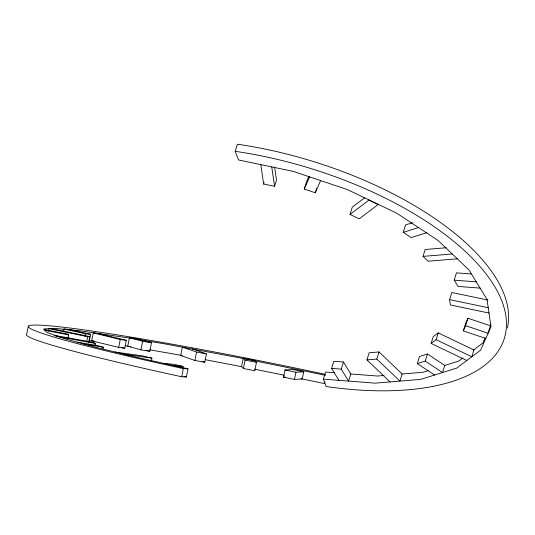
<?xml version="1.0" encoding="UTF-8"?>
<svg xmlns="http://www.w3.org/2000/svg" width="535" height="535" viewBox="0 0 535 535"><rect width="100%" height="100%" fill="white"/><g stroke="black" fill="none" stroke-linecap="round" stroke-linejoin="round"><path stroke-width="0.8" d="M28.375 325.848L26.75 334.014A234.129 11.569 11.3 0 0 181.719 376.76L186.361 376.981L187.986 368.822L137.91 357.594L95.966 347.369L64.996 338.822L47.113 332.549L43.549 328.978L54.53 328.343L64.019 329.246M44.539 329.975L44.619 329.573L67.858 334.114L68.647 334.903L68.025 338.02M45.335 330.764L44.619 329.573M48.551 331.111L49.039 328.664L87.66 336.722L89.8 336.595L88.663 342.32M63.531 331.693L64.066 328.998L69.343 329.5L90.656 334.275L89.131 341.925M84.925 336.067L85.379 333.773L90.656 334.275M86.683 341.624L87.66 336.722M93.297 332.91L91.719 340.828L118.69 347.409L124.742 348.258L126.32 340.34L99.349 333.76L93.297 332.91L120.261 339.491L126.32 340.34M95.263 345.021L95.571 343.457L91.846 342.153L54.403 335.365M103.048 348.887L103.375 347.248L96.507 345.356L77.127 342.173M118.69 347.409L120.261 339.491M129.45 337.638L127.745 346.198L140.926 349.837L149.787 351.294L151.492 342.734L138.311 339.096L129.45 337.638L142.631 341.276L151.492 342.734M138.237 339.498L138.311 339.096M140.926 349.837L142.631 341.276M151.418 360.597L151.907 358.149L142.798 355.922L115.145 352.043M180.71 355.501L182.388 347.088L196.572 352.063L206.43 353.856L204.758 362.262L194.9 360.476L180.71 355.501L182.355 355.795M182.736 368.04L183.057 366.408L173.735 364.322L163.623 363.359M181.719 376.76L183.345 368.595L187.986 368.822M194.9 360.476L196.572 352.063M241.552 366.662L243.231 358.249L254.6 360.476L256.452 362.329L254.78 370.742L243.405 368.515L241.552 366.662L205.152 359.674M243.405 368.515L245.083 360.108L243.231 358.249M283.563 377.135L284.995 369.959L292.785 369.511L303.713 371.798L302.282 378.974L294.491 379.422L283.563 377.135L285.122 377.048M294.491 379.422L295.922 372.246L303.713 371.798M324.899 381.997L324.571 383.628L301.071 378.72M334.582 372.741L325.561 372.046L323.347 379.168L375.242 383.147L420.704 379.382L456.643 368.14L480.611 350.171L490.969 326.718L487.01 299.366L469.014 269.981L438.198 240.569L396.669 213.131L347.248 189.537L293.307 171.401L238.53 159.952L235.186 151.325L237.4 144.209A234.129 104.84 17.3 0 1 507.367 328.049M274.629 167.107L276.495 180.041L274.555 186.294L263.621 184.013L264.109 182.448M320.625 180.583L315.249 192.754L304.254 189.056L306.528 181.719L308.882 176.396M315.249 192.754L316.62 188.353M378.312 204.37L359.226 218.842L350.024 214.448L352.304 207.112L364.763 197.776M350.024 214.448L369.11 199.976M338.929 380.358L331.593 368.374L333.8 361.259L343.463 362.001L350.806 373.985L348.593 381.101L341.256 369.117L343.463 362.001M426.462 232.812L411.161 237.6L403.243 232.364L405.563 224.901L412.445 222.747M390.042 381.923L366.95 359.881L369.163 352.766L379.041 351.95L402.126 373.985L422.917 372.266L428.321 370.574M402.126 373.985L399.919 381.101L376.827 359.065L379.041 351.95M457.305 258.8L428.074 261.22L423.018 256.392L425.164 249.491L446.277 247.745M434.594 375.035L417.287 363.599L419.5 356.484L427.465 353.989L444.772 365.425L458.856 361.018L462.849 358.029M417.287 363.599L425.251 361.112L427.465 353.989M431.123 343.45L433.236 336.649L438.232 332.91L473.943 349.957L471.83 356.751L436.119 339.705L431.123 343.45L466.841 360.496M480.122 288.118L458.04 286.419L454.208 280.166L456.489 272.837L471.208 273.967M436.119 339.705L438.232 332.91M488.99 313.042L450.376 304.97L449.601 299.633L451.814 292.505L488.02 300.075M444.772 365.425L442.565 372.547L425.251 361.112M463.31 330.884L465.631 323.421L467.924 318.225L490.408 325.782L488.087 333.245L465.604 325.688L463.31 330.884L485.787 338.448M465.604 325.688L467.924 318.225M304.254 189.056L309.625 176.884M485.091 337.926L482.824 343.055L473.502 350.044M490.301 326.129L490.936 324.678M403.243 232.364L418.544 227.582M423.018 256.392L452.249 253.978M366.95 359.881L376.827 359.065M384.03 375.483L377.456 376.025L350.806 373.985M454.208 280.166L476.297 281.865M331.593 368.374L341.256 369.117M67.035 329.533L79.32 330.697L129.37 338.033M172.945 365.452L183.057 366.408M89.245 340.481L94.748 341.256M124.26 354.264L151.907 358.149M130.172 338.167L131.784 338.434M133.396 338.702L135.014 338.963M139.053 339.631L162.727 343.523L243.184 358.497M125.277 345.797L130.968 346.733M149.673 349.81L180.756 355.253M83.995 344.065L103.375 347.248M57.319 336.522L95.571 343.457M245.618 358.978L325.38 375.296M245.083 360.108L256.452 362.329M254.533 369.197L284.165 375.189M45.408 330.362L68.647 334.903M449.601 299.633L488.221 307.705M284.995 369.959L295.922 372.246M51.186 328.523L89.8 336.595M64.066 328.998L85.379 333.773M183.986 376.453L186.361 376.981M121.565 347.483L124.742 348.258M145.915 350.224L149.787 351.294M192.246 348.873L206.43 353.856M202.39 361.433L204.758 362.262M54.336 335.478L56.57 336.261M369.043 200.19L378.245 204.584M323.347 379.168L326.196 386.524A234.129 104.84 17.3 0 0 501.797 300.904A234.129 104.84 17.3 0 0 235.186 151.325M271.747 166.893L274.555 186.294M260.819 164.606L263.621 184.013M183.345 368.595A234.129 11.569 11.3 0 1 39.115 325.126A234.129 11.569 11.3 0 1 325.34 374.373"/></g></svg>
